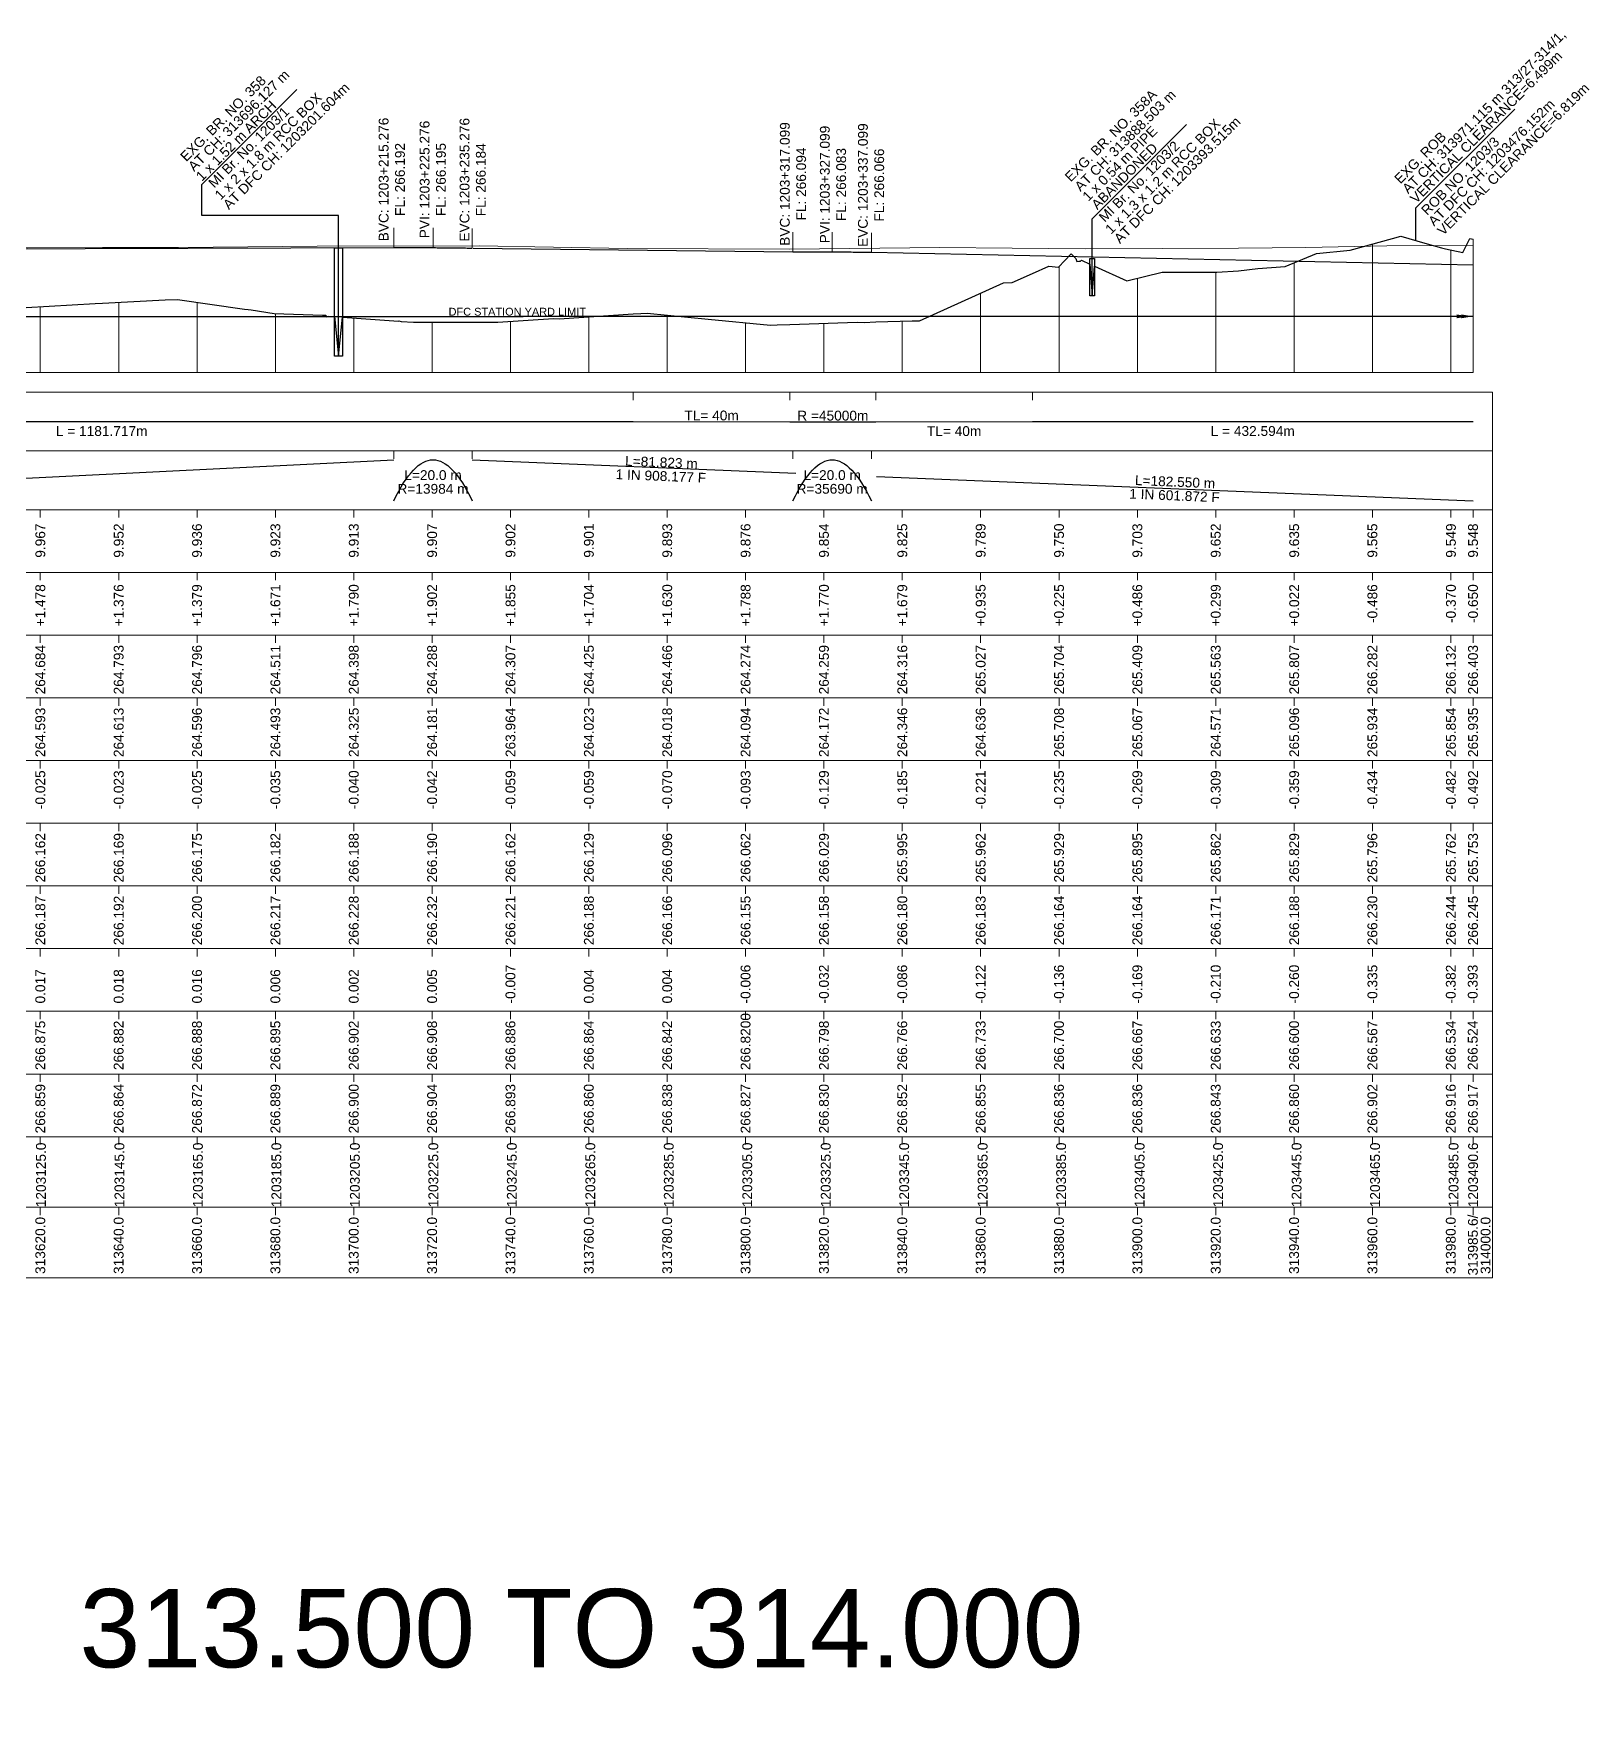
# Model space of a CAD drawing. Header units: metres. Extents: x 26905 to 33492, y -12340 to -11884.
# Drawn here: x 31118.3 to 31515.4, y -12340.4 to -11913.4 of the extents above; entities that cross this region are included whole.
import ezdxf
from ezdxf.enums import TextEntityAlignment as Align

# ---------------------------------------------------------------- set-up
doc = ezdxf.new("R2010")
doc.units = ezdxf.units.M
doc.header["$MEASUREMENT"] = 0
for name, color, linetype, lineweight in [('C-PROF-LABL-DG', 1, 'Continuous', 25), ('LS BRIDGE INDICATION', 10, 'Continuous', 30), ('LS BVC-PVI-EVC TEXT', 10, 'Continuous', 0), ('LS CUT FILL', 10, 'Continuous', 0), ('LS DATUM X', 7, 'Continuous', 0), ('LS EXG GL', 7, 'Continuous', 0), ('LS EXG IR CH', 7, 'Continuous', 0), ('LS EXG RL', 7, 'Continuous', 0), ('LS EXG. FL', 7, 'Continuous', 0), ('LS EXG. GL AT PRO. TOE', 7, 'Continuous', 0), ('LS FRAME', 7, 'Continuous', 0), ('LS PFL-EFL', 10, 'Continuous', 0), ('LS PRL-ERL', 10, 'Continuous', 0), ('LS PRO FL', 10, 'Continuous', 0), ('LS PRO. DFCC CH', 10, 'Continuous', 0), ('LS PRO. RL', 10, 'Continuous', 0), ('LS PROFILE EXG FL', 7, 'Continuous', 25), ('LS PROFILE EXG GL', 7, 'Continuous', 30), ('LS PROFILE PRO FL', 1, 'Continuous', 30), ('LS TICKS', 7, 'Continuous', 0), ('LS TRACK CENTER', 10, 'Continuous', 0), ('Profile Grid', 7, 'Continuous', 0)]:
    doc.layers.add(name, color=color, linetype=linetype, lineweight=lineweight)
for name, color, linetype in [("LS BRIDGE'S", 7, 'Continuous'), ('LS HORIZONTAL ALIGNMENT', 10, 'Continuous'), ("LS LC'S", 7, 'Continuous'), ('LS VERTICAL ALIGNMENT', 10, 'Continuous'), ('ref text', 3, 'Continuous'), ('STATION YARD LIMIT IN LS', 7, 'Continuous')]:
    doc.layers.add(name, color=color, linetype=linetype)
doc.styles.add('Arial', font='arial.ttf')
doc.styles.get("Standard").update_dxf_attribs({"font": 'arial.ttf'})
doc.styles.add('Style-Arial', font='arial.ttf')
doc.dimstyles.get("Standard").update_dxf_attribs({"dimtxt": 0.18, "dimasz": 0.18, "dimexe": 0.18, "dimexo": 0.0625, "dimgap": 0.09, "dimtad": 0, "dimtih": 1, "dimtoh": 1, "dimdec": 4, "dimzin": 0, "dimdsep": 46, "dimtxsty": 'Standard', "dimcen": 0.09, "dimadec": 0, "dimazin": 0, "dimtfac": 1, "dimtdec": 4, "dimtofl": 0, "dimtmove": 0, "dimatfit": 3, "dimfxl": 1, "dimtolj": 1, "dimtzin": 0, "dimarcsym": 0})

msp = doc.modelspace()

# ---------------------------------------------------------------- linework, layer by layer
at = {"layer": 'LS BRIDGE INDICATION'}
for points in [[(31195.13, -11968.13), (31197.13, -11968.12), (31197.13, -11995.83), (31195.13, -11995.83)], [(31387.9, -11970.84), (31389.1, -11970.86), (31389.1, -11980.42), (31387.9, -11980.42)]]:
    msp.add_lwpolyline(points, close=True, dxfattribs=at)
at = {"layer": "LS BRIDGE'S"}
for points in [[(31196.13, -11995.83), (31196.13, -11959.89), (31161.23, -11959.89), (31161.23, -11952.02), (31185.5, -11927.75)], [(31388.5, -11980.42), (31388.5, -11960.75), (31412.55, -11936.71)]]:
    msp.add_lwpolyline(points, dxfattribs=at)
at = {"layer": 'LS BVC-PVI-EVC TEXT'}
for p, q in [((31210.24, -11968.08), (31210.24, -11963.08)), ((31220.24, -11968.05), (31220.24, -11963.05)), ((31230.24, -11968.22), (31230.24, -11963.22)), ((31312.11, -11969.15), (31312.11, -11964.15)), ((31322.11, -11969.12), (31322.11, -11964.12)), ((31332.11, -11969.29), (31332.11, -11964.29))]:
    msp.add_line(p, q, dxfattribs=at)
at = {"layer": 'LS DATUM X', "color": 7, "linetype": 'Continuous', "lineweight": 0}
msp.add_line((31000, -12000), (31485.67, -12000), dxfattribs=at)
at = {"layer": 'LS FRAME', "color": 7, "linetype": 'Continuous', "lineweight": 0, "flags": 128}
for points in [[(30995, -12020), (31490.67, -12020), (31490.67, -12005), (30995, -12005), (30995, -12020)], [(30995, -12035), (31490.67, -12035), (31490.67, -12020), (30995, -12020), (30995, -12035)], [(30995, -12051), (31490.67, -12051), (31490.67, -12035), (30995, -12035), (30995, -12051)], [(30995, -12067), (31490.67, -12067), (31490.67, -12051), (30995, -12051), (30995, -12067)], [(30995, -12083), (31490.67, -12083), (31490.67, -12067), (30995, -12067), (30995, -12083)], [(30995, -12099), (31490.67, -12099), (31490.67, -12083), (30995, -12083), (30995, -12099)], [(30995, -12115), (31490.67, -12115), (31490.67, -12099), (30995, -12099), (30995, -12115)], [(30995, -12131), (31490.67, -12131), (31490.67, -12115), (30995, -12115), (30995, -12131)], [(30995, -12147), (31490.67, -12147), (31490.67, -12131), (30995, -12131), (30995, -12147)], [(30995, -12163), (31490.67, -12163), (31490.67, -12147), (30995, -12147), (30995, -12163)], [(30995, -12179), (31490.67, -12179), (31490.67, -12163), (30995, -12163), (30995, -12179)], [(30995, -12195), (31490.67, -12195), (31490.67, -12179), (30995, -12179), (30995, -12195)], [(30995, -12213), (31490.67, -12213), (31490.67, -12195), (30995, -12195), (30995, -12213)], [(30995, -12231), (31490.67, -12231), (31490.67, -12213), (30995, -12213), (30995, -12231)]]:
    msp.add_lwpolyline(points, close=True, dxfattribs=at)
at = {"layer": 'LS HORIZONTAL ALIGNMENT', "flags": 128}
msp.add_lwpolyline([(31000, -12012.5), (31271.33, -12012.5), (31271.33, -12012.5), (31311.33, -12012.57), (31311.33, -12012.57), (31333.23, -12012.57), (31333.23, -12012.57), (31373.23, -12012.5), (31373.23, -12012.5), (31485.67, -12012.5)], dxfattribs=at)
at = {"layer": "LS LC'S"}
msp.add_lwpolyline([(31471.12, -11966.3), (31471.12, -11957.98), (31496.38, -11932.72)], dxfattribs=at)
at = {"layer": 'LS PRO. DFCC CH'}
msp.add_line((31322.11, -11969.17), (31324.74, -11969.17), dxfattribs=at)
at = {"layer": 'LS PROFILE EXG FL', "lineweight": 0}
msp.add_lwpolyline([(31000, -11968.75), (31041.17, -11968.74), (31080.5, -11968.04), (31116.85, -11968.14), (31135.87, -11968.09), (31155.25, -11968.04), (31173.01, -11967.89), (31190.63, -11967.74), (31232.02, -11967.66), (31250.97, -11967.97), (31269.8, -11968.28), (31311.21, -11968.52), (31349.63, -11968.09), (31368.05, -11968.23), (31386.79, -11968.43), (31406.3, -11968.33), (31425.85, -11968.27), (31442.99, -11968.09), (31463.68, -11967.61), (31485.64, -11967.55)], dxfattribs=at)
at = {"layer": 'LS PROFILE EXG GL', "flags": 128}
msp.add_lwpolyline([(31110.55, -11983.71), (31134.05, -11982.35), (31135.88, -11982.3), (31151.9, -11981.4), (31155, -11981.32), (31172.15, -11983.79), (31173.02, -11983.87), (31173.81, -11983.95), (31179.68, -11984.88), (31179.68, -11984.88), (31192.03, -11985.33), (31192.36, -11985.35), (31192.64, -11985.32), (31192.88, -11985.3), (31193.07, -11985.73), (31193.31, -11985.66), (31193.64, -11985.56), (31195.13, -11985.67), (31196.13, -11995.83), (31197.13, -11985.81), (31211.4, -11986.85), (31211.54, -11986.82), (31212.11, -11986.92), (31215.28, -11987.13), (31215.28, -11987.13), (31235.22, -11987.1), (31236.79, -11987.14), (31236.79, -11987.13), (31250.98, -11986.21), (31250.98, -11986.21), (31250.98, -11986.21), (31252.45, -11986.24), (31252.45, -11986.24), (31271.33, -11985.01), (31273.24, -11984.89), (31274.92, -11984.85), (31290.44, -11986.33), (31290.44, -11986.33), (31306.39, -11987.86), (31308.09, -11987.8), (31308.09, -11987.8), (31311.33, -11987.69), (31328.47, -11987.12), (31330.31, -11987.17), (31333.23, -11987.07), (31342.5, -11986.74), (31344.41, -11986.79), (31344.41, -11986.79), (31365.87, -11977.08), (31368.06, -11977.01), (31368.06, -11977.01), (31373.23, -11974.72), (31377.4, -11972.87), (31379.88, -11973.1), (31383.15, -11969.67), (31384.26, -11970.91), (31384.57, -11971.62), (31385.04, -11971.59), (31385.48, -11971.57), (31385.73, -11971.31), (31387.9, -11972.3), (31388.5, -11980.42), (31389.1, -11972.84), (31397.35, -11976.59), (31406.31, -11974.32), (31420.29, -11974.37), (31425.8, -11973.99), (31430.77, -11973.46), (31430.77, -11973.46), (31437.7, -11972.88), (31445.74, -11969.57), (31454.34, -11968.75), (31465.14, -11965.76), (31467.22, -11965.21), (31473.36, -11966.92), (31477.63, -11968.16), (31478.65, -11968.37), (31478.65, -11968.37), (31483.1, -11969.37), (31484.84, -11965.8), (31485.67, -11965.97)], dxfattribs=at)
at = {"layer": 'LS PROFILE PRO FL', "flags": 128}
for points in [[(31000, -11968.77), (31210.24, -11968.08)], [(31210.24, -11968.08), (31210.67, -11968.08), (31211.09, -11968.08), (31211.52, -11968.08), (31211.94, -11968.08), (31212.37, -11968.08), (31212.79, -11968.08), (31213.22, -11968.08), (31213.65, -11968.08), (31214.07, -11968.08), (31214.5, -11968.08), (31214.92, -11968.08), (31215.35, -11968.08), (31215.77, -11968.08), (31216.2, -11968.08), (31216.62, -11968.08), (31217.05, -11968.08), (31217.48, -11968.08), (31217.9, -11968.09), (31218.33, -11968.09), (31218.75, -11968.09), (31219.18, -11968.09), (31219.6, -11968.09), (31220.03, -11968.1), (31220.45, -11968.1), (31220.88, -11968.1), (31221.3, -11968.11), (31221.73, -11968.11), (31222.16, -11968.11), (31222.58, -11968.12), (31223.01, -11968.12), (31223.43, -11968.13), (31223.86, -11968.13), (31224.28, -11968.13), (31224.71, -11968.14), (31225.13, -11968.14), (31225.56, -11968.15), (31225.99, -11968.15), (31226.41, -11968.16), (31226.84, -11968.16), (31227.26, -11968.17), (31227.69, -11968.18), (31228.11, -11968.18), (31228.54, -11968.19), (31228.96, -11968.2), (31229.39, -11968.2), (31229.82, -11968.21), (31230.24, -11968.22)], [(31230.48, -11968.22), (31312.11, -11969.15)], [(31312.11, -11969.15), (31312.53, -11969.15), (31312.96, -11969.15), (31313.38, -11969.15), (31313.81, -11969.15), (31314.23, -11969.15), (31314.66, -11969.15), (31315.09, -11969.15), (31315.51, -11969.15), (31315.94, -11969.15), (31316.36, -11969.15), (31316.79, -11969.15), (31317.21, -11969.15), (31317.64, -11969.15), (31318.06, -11969.15), (31318.49, -11969.15), (31318.92, -11969.15), (31319.34, -11969.16), (31319.77, -11969.16), (31320.19, -11969.16), (31320.62, -11969.16), (31321.04, -11969.16), (31321.47, -11969.17), (31321.89, -11969.17), (31322.32, -11969.17), (31322.75, -11969.17), (31323.17, -11969.18), (31323.6, -11969.18), (31324.02, -11969.18), (31324.45, -11969.19), (31324.87, -11969.19), (31325.3, -11969.2), (31325.72, -11969.2), (31326.15, -11969.21), (31326.58, -11969.21), (31327, -11969.21), (31327.43, -11969.22), (31327.85, -11969.22), (31328.28, -11969.23), (31328.7, -11969.24), (31329.13, -11969.24), (31329.55, -11969.25), (31329.98, -11969.25), (31330.4, -11969.26), (31330.83, -11969.27), (31331.26, -11969.27), (31331.68, -11969.28), (31332.11, -11969.29)], [(31332.11, -11969.29), (31485.67, -11972.47)]]:
    msp.add_lwpolyline(points, dxfattribs=at)
at = {"layer": 'LS TICKS', "color": 7, "linetype": 'Continuous', "lineweight": 0, "flags": 128}
for points in [[(31271.33, -12007), (31271.33, -12005)], [(31311.33, -12007), (31311.33, -12005)], [(31333.23, -12007), (31333.23, -12005)], [(31373.23, -12007), (31373.23, -12005)], [(31210.24, -12022), (31210.24, -12020)], [(31230.24, -12022), (31230.24, -12020)], [(31312.11, -12022), (31312.11, -12020)], [(31332.11, -12022), (31332.11, -12020)], [(31120.01, -12037), (31120.01, -12035)], [(31140.01, -12037), (31140.01, -12035)], [(31160.01, -12037), (31160.01, -12035)], [(31180.01, -12037), (31180.01, -12035)], [(31200.01, -12037), (31200.01, -12035)], [(31220.01, -12037), (31220.01, -12035)], [(31240.01, -12037), (31240.01, -12035)], [(31260.01, -12037), (31260.01, -12035)], [(31280.01, -12037), (31280.01, -12035)], [(31300.01, -12037), (31300.01, -12035)], [(31320.01, -12037), (31320.01, -12035)], [(31340.01, -12037), (31340.01, -12035)], [(31360.01, -12037), (31360.01, -12035)], [(31380.01, -12037), (31380.01, -12035)], [(31400, -12037), (31400, -12035)], [(31420, -12037), (31420, -12035)], [(31440.03, -12037), (31440.03, -12035)], [(31459.99, -12037), (31459.99, -12035)], [(31480.03, -12037), (31480.03, -12035)], [(31485.67, -12037), (31485.67, -12035)], [(31120.01, -12053), (31120.01, -12051)], [(31140.01, -12053), (31140.01, -12051)], [(31160.01, -12053), (31160.01, -12051)], [(31180.01, -12053), (31180.01, -12051)], [(31200.01, -12053), (31200.01, -12051)], [(31220.01, -12053), (31220.01, -12051)], [(31240.01, -12053), (31240.01, -12051)], [(31260.01, -12053), (31260.01, -12051)], [(31280.01, -12053), (31280.01, -12051)], [(31300.01, -12053), (31300.01, -12051)], [(31320.01, -12053), (31320.01, -12051)], [(31340.01, -12053), (31340.01, -12051)], [(31360.01, -12053), (31360.01, -12051)], [(31380.01, -12053), (31380.01, -12051)], [(31400, -12053), (31400, -12051)], [(31420, -12053), (31420, -12051)], [(31440.03, -12053), (31440.03, -12051)], [(31459.99, -12053), (31459.99, -12051)], [(31480.03, -12053), (31480.03, -12051)], [(31485.67, -12053), (31485.67, -12051)], [(31120.01, -12069), (31120.01, -12067)], [(31140.01, -12069), (31140.01, -12067)], [(31160.01, -12069), (31160.01, -12067)], [(31180.01, -12069), (31180.01, -12067)], [(31200.01, -12069), (31200.01, -12067)], [(31220.01, -12069), (31220.01, -12067)], [(31240.01, -12069), (31240.01, -12067)], [(31260.01, -12069), (31260.01, -12067)], [(31280.01, -12069), (31280.01, -12067)], [(31300.01, -12069), (31300.01, -12067)], [(31320.01, -12069), (31320.01, -12067)], [(31340.01, -12069), (31340.01, -12067)], [(31360.01, -12069), (31360.01, -12067)], [(31380.01, -12069), (31380.01, -12067)], [(31400, -12069), (31400, -12067)], [(31420, -12069), (31420, -12067)], [(31440.03, -12069), (31440.03, -12067)], [(31459.99, -12069), (31459.99, -12067)], [(31480.03, -12069), (31480.03, -12067)], [(31485.67, -12069), (31485.67, -12067)], [(31120.01, -12085), (31120.01, -12083)], [(31140.01, -12085), (31140.01, -12083)], [(31160.01, -12085), (31160.01, -12083)], [(31180.01, -12085), (31180.01, -12083)], [(31200.01, -12085), (31200.01, -12083)], [(31220.01, -12085), (31220.01, -12083)], [(31240.01, -12085), (31240.01, -12083)], [(31260.01, -12085), (31260.01, -12083)], [(31280.01, -12085), (31280.01, -12083)], [(31300.01, -12085), (31300.01, -12083)], [(31320.01, -12085), (31320.01, -12083)], [(31340.01, -12085), (31340.01, -12083)], [(31360.01, -12085), (31360.01, -12083)], [(31380.01, -12085), (31380.01, -12083)], [(31400, -12085), (31400, -12083)], [(31420, -12085), (31420, -12083)], [(31440.03, -12085), (31440.03, -12083)], [(31459.99, -12085), (31459.99, -12083)], [(31480.03, -12085), (31480.03, -12083)], [(31485.67, -12085), (31485.67, -12083)], [(31120.01, -12101), (31120.01, -12099)], [(31140.01, -12101), (31140.01, -12099)], [(31160.01, -12101), (31160.01, -12099)], [(31180.01, -12101), (31180.01, -12099)], [(31200.01, -12101), (31200.01, -12099)], [(31220.01, -12101), (31220.01, -12099)], [(31240.01, -12101), (31240.01, -12099)], [(31260.01, -12101), (31260.01, -12099)], [(31280.01, -12101), (31280.01, -12099)], [(31300.01, -12101), (31300.01, -12099)], [(31320.01, -12101), (31320.01, -12099)], [(31340.01, -12101), (31340.01, -12099)], [(31360.01, -12101), (31360.01, -12099)], [(31380.01, -12101), (31380.01, -12099)], [(31400, -12101), (31400, -12099)], [(31420, -12101), (31420, -12099)], [(31440.03, -12101), (31440.03, -12099)], [(31459.99, -12101), (31459.99, -12099)], [(31480.03, -12101), (31480.03, -12099)], [(31485.67, -12101), (31485.67, -12099)], [(31120.01, -12117), (31120.01, -12115)], [(31140.01, -12117), (31140.01, -12115)], [(31160.01, -12117), (31160.01, -12115)], [(31180.01, -12117), (31180.01, -12115)], [(31200.01, -12117), (31200.01, -12115)], [(31220.01, -12117), (31220.01, -12115)], [(31240.01, -12117), (31240.01, -12115)], [(31260.01, -12117), (31260.01, -12115)], [(31280.01, -12117), (31280.01, -12115)], [(31300.01, -12117), (31300.01, -12115)], [(31320.01, -12117), (31320.01, -12115)], [(31340.01, -12117), (31340.01, -12115)], [(31360.01, -12117), (31360.01, -12115)], [(31380.01, -12117), (31380.01, -12115)], [(31400, -12117), (31400, -12115)], [(31420, -12117), (31420, -12115)], [(31440.03, -12117), (31440.03, -12115)], [(31459.99, -12117), (31459.99, -12115)], [(31480.03, -12117), (31480.03, -12115)], [(31485.67, -12117), (31485.67, -12115)], [(31120.01, -12133), (31120.01, -12131)], [(31140.01, -12133), (31140.01, -12131)], [(31160.01, -12133), (31160.01, -12131)], [(31180.01, -12133), (31180.01, -12131)], [(31200.01, -12133), (31200.01, -12131)], [(31220.01, -12133), (31220.01, -12131)], [(31240.01, -12133), (31240.01, -12131)], [(31260.01, -12133), (31260.01, -12131)], [(31280.01, -12133), (31280.01, -12131)], [(31300.01, -12133), (31300.01, -12131)], [(31320.01, -12133), (31320.01, -12131)], [(31340.01, -12133), (31340.01, -12131)], [(31360.01, -12133), (31360.01, -12131)], [(31380.01, -12133), (31380.01, -12131)], [(31400, -12133), (31400, -12131)], [(31420, -12133), (31420, -12131)], [(31440.03, -12133), (31440.03, -12131)], [(31459.99, -12133), (31459.99, -12131)], [(31480.03, -12133), (31480.03, -12131)], [(31485.67, -12133), (31485.67, -12131)], [(31120.01, -12149), (31120.01, -12147)], [(31140.01, -12149), (31140.01, -12147)], [(31160.01, -12149), (31160.01, -12147)], [(31180.01, -12149), (31180.01, -12147)], [(31200.01, -12149), (31200.01, -12147)], [(31220.01, -12149), (31220.01, -12147)], [(31240.01, -12149), (31240.01, -12147)], [(31260.01, -12149), (31260.01, -12147)], [(31280.01, -12149), (31280.01, -12147)], [(31300.01, -12149), (31300.01, -12147)], [(31320.01, -12149), (31320.01, -12147)], [(31340.01, -12149), (31340.01, -12147)], [(31360.01, -12149), (31360.01, -12147)], [(31380.01, -12149), (31380.01, -12147)], [(31400, -12149), (31400, -12147)], [(31420, -12149), (31420, -12147)], [(31440.03, -12149), (31440.03, -12147)], [(31459.99, -12149), (31459.99, -12147)], [(31480.03, -12149), (31480.03, -12147)], [(31485.67, -12149), (31485.67, -12147)], [(31120.01, -12165), (31120.01, -12163)], [(31140.01, -12165), (31140.01, -12163)], [(31160.01, -12165), (31160.01, -12163)], [(31180.01, -12165), (31180.01, -12163)], [(31200.01, -12165), (31200.01, -12163)], [(31220.01, -12165), (31220.01, -12163)], [(31240.01, -12165), (31240.01, -12163)], [(31260.01, -12165), (31260.01, -12163)], [(31280.01, -12165), (31280.01, -12163)], [(31300.01, -12165), (31300.01, -12163)], [(31320.01, -12165), (31320.01, -12163)], [(31340.01, -12165), (31340.01, -12163)], [(31360.01, -12165), (31360.01, -12163)], [(31380.01, -12165), (31380.01, -12163)], [(31400, -12165), (31400, -12163)], [(31420, -12165), (31420, -12163)], [(31440.03, -12165), (31440.03, -12163)], [(31459.99, -12165), (31459.99, -12163)], [(31480.03, -12165), (31480.03, -12163)], [(31485.67, -12165), (31485.67, -12163)], [(31120.01, -12181), (31120.01, -12179)], [(31140.01, -12181), (31140.01, -12179)], [(31160.01, -12181), (31160.01, -12179)], [(31180.01, -12181), (31180.01, -12179)], [(31200.01, -12181), (31200.01, -12179)], [(31220.01, -12181), (31220.01, -12179)], [(31240.01, -12181), (31240.01, -12179)], [(31260.01, -12181), (31260.01, -12179)], [(31280.01, -12181), (31280.01, -12179)], [(31300.01, -12181), (31300.01, -12179)], [(31320.01, -12181), (31320.01, -12179)], [(31340.01, -12181), (31340.01, -12179)], [(31360.01, -12181), (31360.01, -12179)], [(31380.01, -12181), (31380.01, -12179)], [(31400, -12181), (31400, -12179)], [(31420, -12181), (31420, -12179)], [(31440.03, -12181), (31440.03, -12179)], [(31459.99, -12181), (31459.99, -12179)], [(31480.03, -12181), (31480.03, -12179)], [(31485.67, -12181), (31485.67, -12179)], [(31120.01, -12197), (31120.01, -12195)], [(31140.01, -12197), (31140.01, -12195)], [(31160.01, -12197), (31160.01, -12195)], [(31180.01, -12197), (31180.01, -12195)], [(31200.01, -12197), (31200.01, -12195)], [(31220.01, -12197), (31220.01, -12195)], [(31240.01, -12197), (31240.01, -12195)], [(31260.01, -12197), (31260.01, -12195)], [(31280.01, -12197), (31280.01, -12195)], [(31300.01, -12197), (31300.01, -12195)], [(31320.01, -12197), (31320.01, -12195)], [(31340.01, -12197), (31340.01, -12195)], [(31360.01, -12197), (31360.01, -12195)], [(31380.01, -12197), (31380.01, -12195)], [(31400, -12197), (31400, -12195)], [(31420, -12197), (31420, -12195)], [(31440.03, -12197), (31440.03, -12195)], [(31459.99, -12197), (31459.99, -12195)], [(31480.03, -12197), (31480.03, -12195)], [(31485.67, -12197), (31485.67, -12195)], [(31120.01, -12215), (31120.01, -12213)], [(31140.01, -12215), (31140.01, -12213)], [(31160.01, -12215), (31160.01, -12213)], [(31180.01, -12215), (31180.01, -12213)], [(31200.01, -12215), (31200.01, -12213)], [(31220.01, -12215), (31220.01, -12213)], [(31240.01, -12215), (31240.01, -12213)], [(31260.01, -12215), (31260.01, -12213)], [(31280.01, -12215), (31280.01, -12213)], [(31300.01, -12215), (31300.01, -12213)], [(31320.01, -12215), (31320.01, -12213)], [(31340.01, -12215), (31340.01, -12213)], [(31360.01, -12215), (31360.01, -12213)], [(31380.01, -12215), (31380.01, -12213)], [(31400, -12215), (31400, -12213)], [(31420, -12215), (31420, -12213)], [(31440.03, -12215), (31440.03, -12213)], [(31459.99, -12215), (31459.99, -12213)], [(31480.03, -12215), (31480.03, -12213)], [(31485.67, -12215), (31485.67, -12213)]]:
    msp.add_lwpolyline(points, dxfattribs=at)
at = {"layer": 'LS VERTICAL ALIGNMENT', "flags": 128}
for points in [[(31000, -12032.75), (31210.24, -12022.25)], [(31210.24, -12032.75), (31210.87, -12031.48), (31211.49, -12030.29), (31212.12, -12029.18), (31212.74, -12028.16), (31213.37, -12027.21), (31213.99, -12026.35), (31214.62, -12025.57), (31215.24, -12024.88), (31215.87, -12024.26), (31216.49, -12023.73), (31217.12, -12023.28), (31217.74, -12022.91), (31218.37, -12022.62), (31218.99, -12022.41), (31219.62, -12022.29), (31220.87, -12022.29), (31221.49, -12022.41), (31222.12, -12022.62), (31222.74, -12022.91), (31223.37, -12023.28), (31223.99, -12023.73), (31224.62, -12024.26), (31225.24, -12024.88), (31225.87, -12025.57), (31226.49, -12026.35), (31227.12, -12027.21), (31227.74, -12028.16), (31228.37, -12029.18), (31228.99, -12030.29), (31229.62, -12031.48), (31230.24, -12032.75)], [(31230.24, -12022.25), (31312.8, -12025.64)], [(31312.11, -12032.75), (31312.73, -12031.48), (31313.36, -12030.29), (31313.98, -12029.18), (31314.61, -12028.16), (31315.23, -12027.21), (31315.86, -12026.35), (31316.48, -12025.57), (31317.11, -12024.88), (31317.73, -12024.26), (31318.36, -12023.73), (31318.98, -12023.28), (31319.61, -12022.91), (31320.23, -12022.62), (31320.86, -12022.41), (31321.48, -12022.29), (31322.73, -12022.29), (31323.36, -12022.41), (31323.98, -12022.62), (31324.61, -12022.91), (31325.23, -12023.28), (31325.86, -12023.73), (31326.48, -12024.26), (31327.11, -12024.88), (31327.73, -12025.57), (31328.36, -12026.35), (31328.98, -12027.21), (31329.61, -12028.16), (31330.23, -12029.18), (31330.86, -12030.29), (31331.48, -12031.48), (31332.11, -12032.75)], [(31333.44, -12026.49), (31485.67, -12032.75)]]:
    msp.add_lwpolyline(points, dxfattribs=at)
at = {"layer": 'Profile Grid', "flags": 128}
for points in [[(31459.99, -12000), (31459.99, -11967.18)], [(31485.67, -12000), (31485.67, -11965.97)], [(31440.03, -12000), (31440.03, -11971.93)], [(31480.03, -12000), (31480.03, -11968.68)], [(31380.01, -12000), (31380.01, -11972.96)], [(31400, -12000), (31400, -11975.91)], [(31420, -12000), (31420, -11974.37)], [(31360.01, -12000), (31360.01, -11979.73)], [(31120.01, -12000), (31120.01, -11983.16)], [(31140.01, -12000), (31140.01, -11982.07)], [(31160.01, -12000), (31160.01, -11982.04)], [(31180.01, -12000), (31180.01, -11984.89)], [(31280.01, -12000), (31280.01, -11985.33)], [(31200.01, -12000), (31200.01, -11986.02)], [(31220.01, -12000), (31220.01, -11987.12)], [(31240.01, -12000), (31240.01, -11986.93)], [(31260.01, -12000), (31260.01, -11985.75)], [(31300.01, -12000), (31300.01, -11987.25)], [(31320.01, -12000), (31320.01, -11987.4)], [(31340.01, -12000), (31340.01, -11986.83)]]:
    msp.add_lwpolyline(points, dxfattribs=at)

# ---------------------------------------------------------------- texts
at = {"layer": 'C-PROF-LABL-DG', "color": 1, "linetype": 'Continuous', "lineweight": 25, "char_height": 2.5, "attachment_point": 5, "rotation": 90, "style": 'Arial'}
for s, insert in [('BVC: 1203+215.276\\PFL: 266.192', (31209.74, -11950.7)), ('PVI: 1203+225.276\\PFL: 266.195', (31220.19, -11950.71)), ('EVC: 1203+235.276\\PFL: 266.184', (31230.38, -11950.78)), ('BVC: 1203+317.099\\PFL: 266.094', (31312.13, -11951.86)), ('PVI: 1203+327.099\\PFL: 266.083', (31322.34, -11951.99)), ('EVC: 1203+337.099\\PFL: 266.066', (31332.05, -11952.14))]:
    msp.add_mtext(s, dxfattribs=dict(at, insert=insert))
at = {"layer": "LS BRIDGE'S"}
for s, p in [('EXG. BR. NO. 358', (31157.25, -11946.31)), ('AT CH: 313696.127 m', (31159.25, -11948.81)), ('EXG. BR. NO. 358A ', (31383, -11951.5)), ('AT CH: 313888.503 m', (31385.49, -11953.93)), ('1 x 1.52 m ARCH', (31161.25, -11951.31)), ('1 x 0.54 m PIPE', (31387.49, -11956.43)), ('ABANDONED', (31389.78, -11958.56))]:
    msp.add_text(s, height=2.5, rotation=45, dxfattribs=at).set_placement(p)
at = {"layer": "LS BRIDGE'S", "color": 10}
for s, p in [('1 x 2 x 1.8 m RCC BOX', (31166.03, -11956.12)), ('AT DFC CH: 1203201.604m', (31168.15, -11958.57)), (' MI Br. No. 1203/1', (31163.73, -11953.72)), ('1 x 1.3 x 1.2 m RCC BOX', (31393.3, -11964.85)), ('AT DFC CH: 1203393.515m', (31395.56, -11967.23)), (' MI Br. No. 1203/2', (31391, -11962.45))]:
    msp.add_text(s, height=2.5, rotation=45, dxfattribs=at).set_placement(p)
at = {"layer": 'LS CUT FILL', "style": 'Style-Arial'}
for s, p in [('+1.478', (31120.01, -12054)), ('+1.376', (31140.01, -12054)), ('+1.379', (31160.01, -12054)), ('+1.671', (31180.01, -12054)), ('+1.790', (31200.01, -12054)), ('+1.902', (31220.01, -12054)), ('+1.855', (31240.01, -12054)), ('+1.704', (31260.01, -12054)), ('+1.630', (31280.01, -12054)), ('+1.788', (31300.01, -12054)), ('+1.770', (31320.01, -12054)), ('+1.679', (31340.01, -12054)), ('+0.935', (31360.01, -12054)), ('+0.225', (31380.01, -12054)), ('+0.486', (31400, -12054)), ('+0.299', (31420, -12054)), ('+0.022', (31440.03, -12054)), ('-0.486', (31459.99, -12054)), ('-0.370', (31480.03, -12054)), ('-0.650', (31485.67, -12054))]:
    msp.add_text(s, height=2.5, rotation=90, dxfattribs=at).set_placement(p, align=Align.MIDDLE_RIGHT)
at = {"layer": 'LS EXG GL', "style": 'Style-Arial'}
for s, p in [('264.684', (31120.01, -12069.5)), ('264.793', (31140.01, -12069.5)), ('264.796', (31160.01, -12069.5)), ('264.511', (31180.01, -12069.5)), ('264.398', (31200.01, -12069.5)), ('264.288', (31220.01, -12069.5)), ('264.307', (31240.01, -12069.5)), ('264.425', (31260.01, -12069.5)), ('264.466', (31280.01, -12069.5)), ('264.274', (31300.01, -12069.5)), ('264.259', (31320.01, -12069.5)), ('264.316', (31340.01, -12069.5)), ('265.027', (31360.01, -12069.5)), ('265.704', (31380.01, -12069.5)), ('265.409', (31400, -12069.5)), ('265.563', (31420, -12069.5)), ('265.807', (31440.03, -12069.5)), ('266.282', (31459.99, -12069.5)), ('266.132', (31480.03, -12069.5)), ('266.403', (31485.67, -12069.5))]:
    msp.add_text(s, height=2.5, rotation=90, dxfattribs=at).set_placement(p, align=Align.MIDDLE_RIGHT)
at = {"layer": 'LS EXG IR CH', "lineweight": 0, "style": 'Style-Arial'}
for s, p in [('313620.0', (31120, -12215.47)), ('313640.0', (31140, -12215.47)), ('313660.0', (31160, -12215.47)), ('313680.0', (31180, -12215.47)), ('313700.0', (31200, -12215.47)), ('313720.0', (31220, -12215.47)), ('313740.0', (31240, -12215.47)), ('313760.0', (31260, -12215.47)), ('313780.0', (31280, -12215.47)), ('313800.0', (31300, -12215.47)), ('313820.0', (31320, -12215.47)), ('313840.0', (31340, -12215.47)), ('313860.0', (31360, -12215.47)), ('313880.0', (31380, -12215.47)), ('313900.0', (31400, -12215.47)), ('313920.0', (31420, -12215.47)), ('313940.0', (31440, -12215.47)), ('313960.0', (31460, -12215.47)), ('313980.0', (31480, -12215.47)), ('313985.6/', (31485.64, -12214.88)), ('314000.0', (31488.87, -12215.47))]:
    msp.add_text(s, height=2.5, rotation=90, dxfattribs=at).set_placement(p, align=Align.MIDDLE_RIGHT)
at = {"layer": 'LS EXG RL', "style": 'Style-Arial'}
for s, p in [('266.859', (31120, -12181.54)), ('266.864', (31140, -12181.54)), ('266.872', (31160, -12181.54)), ('266.889', (31180, -12181.54)), ('266.900', (31200, -12181.54)), ('266.904', (31220, -12181.54)), ('266.893', (31240, -12181.54)), ('266.860', (31260, -12181.54)), ('266.838', (31280, -12181.54)), ('266.827', (31300, -12181.54)), ('266.830', (31320, -12181.54)), ('266.852', (31340, -12181.54)), ('266.855', (31360, -12181.54)), ('266.836', (31380, -12181.54)), ('266.836', (31400, -12181.54)), ('266.843', (31420, -12181.54)), ('266.860', (31440, -12181.54)), ('266.902', (31460, -12181.54)), ('266.916', (31480, -12181.54)), ('266.917', (31485.64, -12181.54))]:
    msp.add_text(s, height=2.5, rotation=90, dxfattribs=at).set_placement(p, align=Align.MIDDLE_RIGHT)
at = {"layer": 'LS EXG. FL'}
for s, p in [('266.187', (31120.01, -12133.5)), ('266.192', (31140.01, -12133.5)), ('266.200', (31160.01, -12133.5)), ('266.217', (31180.01, -12133.5)), ('266.228', (31200.01, -12133.5)), ('266.232', (31220.01, -12133.5)), ('266.221', (31240.01, -12133.5)), ('266.188', (31260.01, -12133.5)), ('266.166', (31280.01, -12133.5)), ('266.155', (31300.01, -12133.5)), ('266.158', (31320.01, -12133.5)), ('266.180', (31340.01, -12133.5)), ('266.183', (31360.01, -12133.5)), ('266.164', (31380.01, -12133.5)), ('266.164', (31400, -12133.5)), ('266.171', (31420, -12133.5)), ('266.188', (31440.03, -12133.5)), ('266.230', (31459.99, -12133.5)), ('266.244', (31480.03, -12133.5)), ('266.245', (31485.67, -12133.5))]:
    msp.add_text(s, height=2.5, rotation=90, dxfattribs=at).set_placement(p, align=Align.MIDDLE_RIGHT)
at = {"layer": 'LS EXG. GL AT PRO. TOE'}
for s, p in [('264.593', (31120.01, -12085.5)), ('264.613', (31140.01, -12085.5)), ('264.596', (31160.01, -12085.5)), ('264.493', (31180.01, -12085.5)), ('264.325', (31200.01, -12085.5)), ('264.181', (31220.01, -12085.5)), ('263.964', (31240.01, -12085.5)), ('264.023', (31260.01, -12085.5)), ('264.018', (31280.01, -12085.5)), ('264.094', (31300.01, -12085.5)), ('264.172', (31320.01, -12085.5)), ('264.346', (31340.01, -12085.5)), ('264.636', (31360.01, -12085.5)), ('265.708', (31380.01, -12085.5)), ('265.067', (31400, -12085.5)), ('264.571', (31420, -12085.5)), ('265.096', (31440.03, -12085.5)), ('265.934', (31459.99, -12085.5)), ('265.854', (31480.03, -12085.5)), ('265.935', (31485.67, -12085.5))]:
    msp.add_text(s, height=2.5, rotation=90, dxfattribs=at).set_placement(p, align=Align.MIDDLE_RIGHT)
at = {"layer": 'LS HORIZONTAL ALIGNMENT', "char_height": 2.5, "attachment_point": 5, "line_spacing_factor": 0.6, "style": 'Style-Arial'}
for insert, rotation in [((31291.34, -12010.95), 359.8997), ((31353.24, -12014.95), 0.1003)]:
    msp.add_mtext('TL= 40m', dxfattribs=dict(at, insert=insert, rotation=rotation))
for s, insert in [('R =45000m', (31322.28, -12010.99)), ('L = 1181.717m', (31135.67, -12014.92)), ('L = 432.594m', (31429.45, -12014.92))]:
    msp.add_mtext(s, dxfattribs=dict(at, insert=insert))
at = {"layer": "LS LC'S"}
for s, p in [('AT CH: 313971.115 m 313/27-314/1,', (31469.12, -11954.48)), ('VERTICAL CLEARANCE=6.499m', (31471.12, -11956.98)), ('EXG. ROB ', (31467.12, -11951.98))]:
    msp.add_text(s, height=2.5, rotation=45, dxfattribs=at).set_placement(p)
at = {"layer": "LS LC'S", "color": 10}
for s, p in [('VERTICAL CLEARANCE=6.819m', (31478.04, -11965.18)), ('AT DFC CH: 1203476.152m', (31475.74, -11962.78)), ('ROB NO. 1203/3', (31473.96, -11960.02))]:
    msp.add_text(s, height=2.5, rotation=45, dxfattribs=at).set_placement(p)
at = {"layer": 'LS PFL-EFL'}
for s, p in [('-0.025', (31120.01, -12101.5)), ('-0.023', (31140.01, -12101.5)), ('-0.025', (31160.01, -12101.5)), ('-0.035', (31180.01, -12101.5)), ('-0.040', (31200.01, -12101.5)), ('-0.042', (31220.01, -12101.5)), ('-0.059', (31240.01, -12101.5)), ('-0.059', (31260.01, -12101.5)), ('-0.070', (31280.01, -12101.5)), ('-0.093', (31300.01, -12101.5)), ('-0.129', (31320.01, -12101.5)), ('-0.185', (31340.01, -12101.5)), ('-0.221', (31360.01, -12101.5)), ('-0.235', (31380.01, -12101.5)), ('-0.269', (31400, -12101.5)), ('-0.309', (31420, -12101.5)), ('-0.359', (31440.03, -12101.5)), ('-0.434', (31459.99, -12101.5)), ('-0.482', (31480.03, -12101.5)), ('-0.492', (31485.67, -12101.5))]:
    msp.add_text(s, height=2.5, rotation=90, dxfattribs=at).set_placement(p, align=Align.MIDDLE_RIGHT)
at = {"layer": 'LS PRL-ERL'}
for s, p in [('-0.007', (31241.25, -12161)), ('-0.006', (31301.25, -12161)), ('-0.032', (31321.25, -12161)), ('-0.086', (31341.25, -12161)), ('-0.122', (31361.25, -12161)), ('-0.136', (31381.25, -12161)), ('-0.169', (31401.25, -12161)), ('-0.210', (31421.25, -12161)), ('-0.260', (31441.25, -12161)), ('-0.335', (31461.25, -12161)), ('-0.382', (31481.25, -12161)), ('-0.393', (31486.85, -12161)), ('0.017', (31121.25, -12161)), ('0.018', (31141.25, -12161)), ('0.016', (31161.25, -12161)), ('0.006', (31181.25, -12161)), ('0.002', (31201.25, -12161)), ('0.005', (31221.25, -12161)), ('0.004', (31261.25, -12161)), ('0.004', (31281.25, -12161))]:
    msp.add_text(s, height=2.5, rotation=90, dxfattribs=at).set_placement(p)
at = {"layer": 'LS PRO FL', "style": 'Style-Arial'}
for s, p in [('266.162', (31120.01, -12117.5)), ('266.169', (31140.01, -12117.5)), ('266.175', (31160.01, -12117.5)), ('266.182', (31180.01, -12117.5)), ('266.188', (31200.01, -12117.5)), ('266.190', (31220.01, -12117.5)), ('266.162', (31240.01, -12117.5)), ('266.129', (31260.01, -12117.5)), ('266.096', (31280.01, -12117.5)), ('266.062', (31300.01, -12117.5)), ('266.029', (31320.01, -12117.5)), ('265.995', (31340.01, -12117.5)), ('265.962', (31360.01, -12117.5)), ('265.929', (31380.01, -12117.5)), ('265.895', (31400, -12117.5)), ('265.862', (31420, -12117.5)), ('265.829', (31440.03, -12117.5)), ('265.796', (31459.99, -12117.5)), ('265.762', (31480.03, -12117.5)), ('265.753', (31485.67, -12117.5))]:
    msp.add_text(s, height=2.5, rotation=90, dxfattribs=at).set_placement(p, align=Align.MIDDLE_RIGHT)
at = {"layer": 'LS PRO. DFCC CH'}
for s, p in [('1203125.0', (31121.42, -12213)), ('1203145.0', (31141.45, -12213)), ('1203165.0', (31161.48, -12213)), ('1203185.0', (31181.51, -12213)), ('1203205.0', (31201.54, -12213)), ('1203225.0', (31221.57, -12213)), ('1203245.0', (31241.6, -12213)), ('1203265.0', (31261.63, -12213)), ('1203285.0', (31281.66, -12213)), ('1203305.0', (31301.69, -12213)), ('1203325.0', (31321.72, -12213)), ('1203345.0', (31341.74, -12213)), ('1203365.0', (31361.77, -12213)), ('1203385.0', (31381.8, -12213)), ('1203405.0', (31401.83, -12213)), ('1203425.0', (31421.86, -12213)), ('1203445.0', (31441.89, -12213)), ('1203465.0', (31461.92, -12213)), ('1203485.0', (31481.95, -12213)), ('1203490.6', (31486.95, -12213))]:
    msp.add_text(s, height=2.5, rotation=90, dxfattribs=at).set_placement(p)
at = {"layer": 'LS PRO. RL'}
for s, p in [('266.8200', (31301.25, -12178)), ('266.875', (31121.25, -12178)), ('266.882', (31141.25, -12178)), ('266.888', (31161.25, -12178)), ('266.895', (31181.25, -12178)), ('266.902', (31201.25, -12178)), ('266.908', (31221.25, -12178)), ('266.886', (31241.25, -12178)), ('266.864', (31261.25, -12178)), ('266.842', (31281.25, -12178)), ('266.798', (31321.25, -12178)), ('266.766', (31341.25, -12178)), ('266.733', (31361.25, -12178)), ('266.700', (31381.25, -12178)), ('266.667', (31401.25, -12178)), ('266.633', (31421.25, -12178)), ('266.600', (31441.25, -12178)), ('266.567', (31461.25, -12178)), ('266.534', (31481.25, -12178)), ('266.524', (31486.85, -12178))]:
    msp.add_text(s, height=2.5, rotation=90, dxfattribs=at).set_placement(p)
at = {"layer": 'LS TRACK CENTER'}
for s, p in [('9.967', (31120.01, -12038.5)), ('9.952', (31140.01, -12038.5)), ('9.936', (31160.01, -12038.5)), ('9.923', (31180.01, -12038.5)), ('9.913', (31200.01, -12038.5)), ('9.907', (31220.01, -12038.5)), ('9.902', (31240.01, -12038.5)), ('9.901', (31260.01, -12038.5)), ('9.893', (31280.01, -12038.5)), ('9.876', (31300.01, -12038.5)), ('9.854', (31320.01, -12038.5)), ('9.825', (31340.01, -12038.5)), ('9.789', (31360.01, -12038.5)), ('9.750', (31380.01, -12038.5)), ('9.703', (31400, -12038.5)), ('9.652', (31420, -12038.5)), ('9.635', (31440.03, -12038.5)), ('9.565', (31459.99, -12038.5)), ('9.549', (31480.03, -12038.5)), ('9.548', (31485.67, -12038.5))]:
    msp.add_text(s, height=2.5, rotation=90, dxfattribs=at).set_placement(p, align=Align.MIDDLE_RIGHT)
at = {"layer": 'LS VERTICAL ALIGNMENT', "char_height": 2.5, "attachment_point": 5, "rotation": 357.646, "line_spacing_factor": 0.84, "style": 'Style-Arial'}
for s, insert in [('L=81.823 m\\P1 IN 908.177 F', (31278.47, -12024.65)), ('L=182.550 m\\P1 IN 601.872 F', (31409.56, -12029.62))]:
    msp.add_mtext(s, dxfattribs=dict(at, insert=insert))
at = {"layer": 'LS VERTICAL ALIGNMENT', "char_height": 2.5, "attachment_point": 5, "line_spacing_factor": 0.84, "style": 'Style-Arial'}
for s, insert in [('L=20.0 m\\PR=13984 m', (31220.24, -12027.92)), ('L=20.0 m\\PR=35690 m', (31322.11, -12027.92))]:
    msp.add_mtext(s, dxfattribs=dict(at, insert=insert))
at = {"layer": 'ref text', "color": 3, "insert": (31130, -12330.71), "char_height": 20, "width": 256.3165, "attachment_point": 7, "bg_fill": 3, "box_fill_scale": 1.5, "bg_fill_color": 256, "bg_fill_transparency": 0}
msp.add_mtext('313.500 TO 314.000', dxfattribs=at)
at = {"layer": 'STATION YARD LIMIT IN LS', "color": 10, "lineweight": 15, "insert": (31241.75, -11984.47), "char_height": 2, "attachment_point": 5, "rotation": 0, "line_spacing_factor": 0.84, "style": 'Style-Arial'}
msp.add_mtext('DFC STATION YARD LIMIT', dxfattribs=at)

# ---------------------------------------------------------------- leaders
at = {"layer": 'STATION YARD LIMIT IN LS', "color": 10, "lineweight": 15}
for points in [[(31000, -11985.64), (31242.21, -11985.64)], [(31001.05, -11985.64), (31243.26, -11985.64)], [(31484.46, -11985.64), (31241, -11985.64)], [(31485.67, -11985.64), (31242.21, -11985.64)]]:
    msp.add_leader(points, dimstyle='Standard', override={"dimasz": 3}, dxfattribs=at)

doc.saveas('drawing.dxf')
